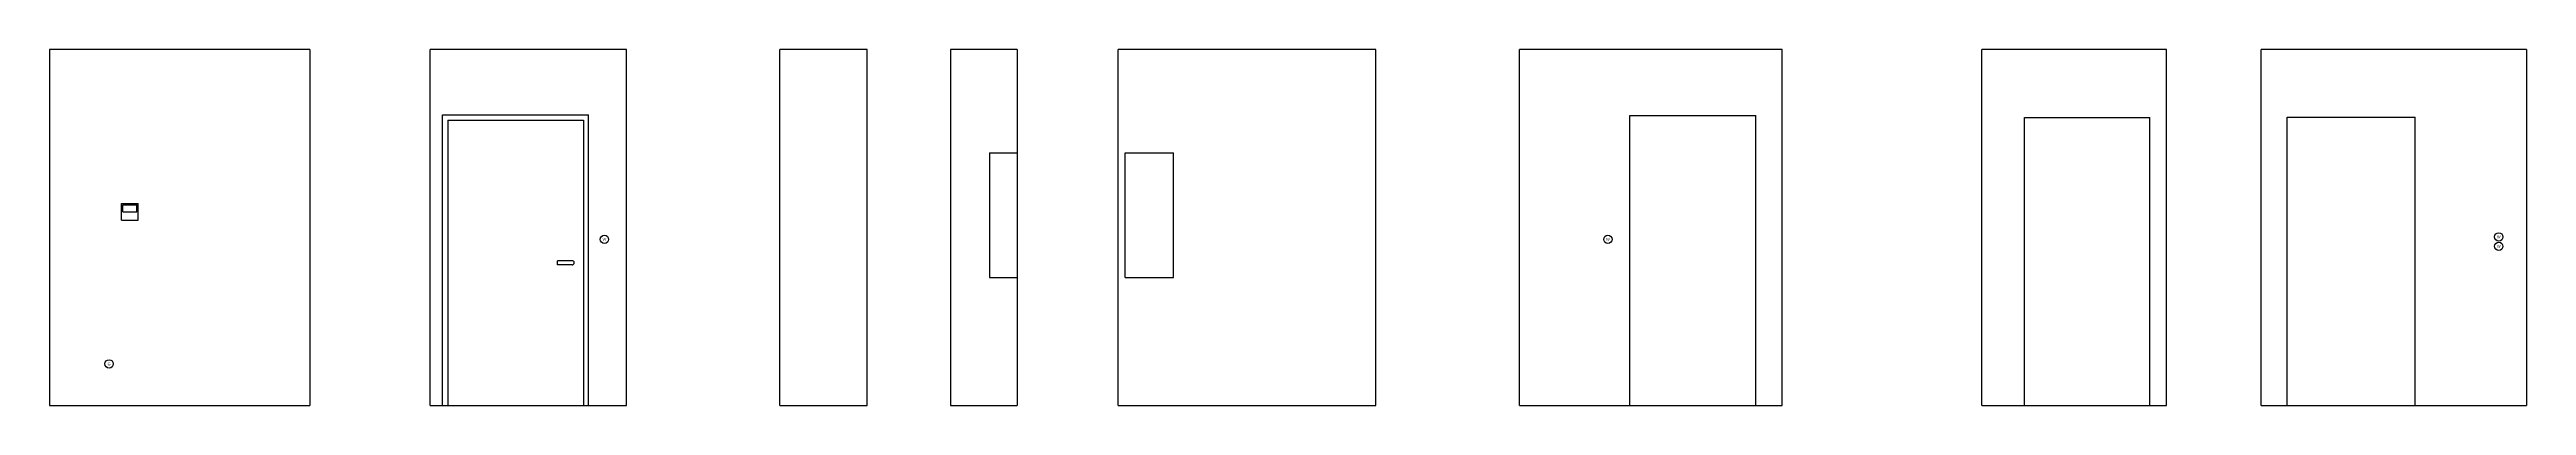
# Model space of a CAD drawing. Header units: millimetres. Extents: x 12 to 4621, y 1861 to 4393.
# Drawn here: x 2831 to 4621, y 2876 to 3133 of the extents above; entities that cross this region are included whole.
import ezdxf

# ---------------------------------------------------------------- set-up
doc = ezdxf.new("R2010")
doc.units = ezdxf.units.MM

# ---------------------------------------------------------------- blocks, each defined once
blk = doc.blocks.new('Z$W@#22704')
blk.add_circle((3, 3), 3)
at = {"insert": (3, 3), "char_height": 2, "width": 3.916, "attachment_point": 5}
blk.add_mtext('{\\fArial|b0|i0|c238|p0;G}', dxfattribs=at)
blk = doc.blocks.new('Z$W@#22386')
blk.add_circle((3, 3), 3)
at = {"insert": (3, 3), "char_height": 2, "width": 3.916, "attachment_point": 5}
blk.add_mtext('{\\fArial|b0|i0|c238|p0;W}', dxfattribs=at)

msp = doc.modelspace()

# ---------------------------------------------------------------- linework, layer by layer
for p, q in [((2831.4, 3133.4), (2831.4, 2876.2)), ((3019.4, 3133.4), (2831.4, 3133.4)), ((3019.4, 3133.4), (3019.4, 2876.2)), ((3106.3, 2876.2), (3106.3, 3133.4)), ((3248.2, 3133.4), (3106.3, 3133.4)), ((3248.2, 2876.2), (3248.2, 3133.4)), ((3359, 2876.2), (3359, 3133.4)), ((3422.2, 3133.4), (3359, 3133.4)), ((3422.2, 2876.2), (3422.2, 3133.4)), ((3482.4, 3133.4), (3482.4, 2876.2)), ((3530.6, 3133.4), (3482.4, 3133.4)), ((3530.6, 3133.4), (3530.6, 2876.2)), ((3603.6, 2876.2), (3603.6, 3133.4)), ((3789.8, 3133.4), (3603.6, 3133.4)), ((3789.8, 2876.2), (3789.8, 3133.4)), ((3893.4, 2876.2), (3893.4, 3133.4)), ((4083.2, 3133.4), (3893.4, 3133.4)), ((4083.2, 2876.2), (4083.2, 3133.4)), ((4227.5, 2876.2), (4227.5, 3133.4)), ((4361.1, 3133.4), (4227.5, 3133.4)), ((4361.1, 2876.2), (4361.1, 3133.4)), ((4429.3, 2876.2), (4429.3, 3133.4)), ((4621.1, 3133.4), (4429.3, 3133.4)), ((4621.1, 3133.4), (4621.1, 2876.2)), ((3115.3, 2876.2), (3115.3, 3086.1)), ((3115.3, 3086.1), (3220.8, 3086.1)), ((3119.1, 3082.3), (3119.1, 2876.2)), ((3119.1, 3082.3), (3217.1, 3082.3)), ((3217.1, 3082.3), (3217.1, 2876.2)), ((3220.8, 2876.2), (3220.8, 3086.1)), ((3973.2, 2876.2), (3973.2, 3085.7)), ((3973.2, 3085.7), (4064.2, 3085.7)), ((4064.2, 2876.2), (4064.2, 3085.7)), ((4258.5, 2876.2), (4258.5, 3084.2)), ((4258.5, 3084.2), (4348.9, 3084.2)), ((4348.9, 2876.2), (4348.9, 3084.2)), ((4448.3, 3084.6), (4540.8, 3084.6)), ((4448.3, 2876.2), (4448.3, 3084.6)), ((4540.8, 2876.2), (4540.8, 3084.6)), ((3510.6, 3058.7), (3530.6, 3058.7)), ((3510.6, 3058.7), (3510.6, 2968.7)), ((3608.6, 2968.7), (3608.6, 3058.7)), ((3608.6, 3058.7), (3643.6, 3058.7)), ((3643.6, 2968.7), (3643.6, 3058.7)), ((2883.4, 3010.2), (2883.4, 3022.2)), ((2883.4, 3022.2), (2895.4, 3022.2)), ((2883.4, 3010.2), (2895.4, 3010.2)), ((2884.4, 3021.2), (2894.4, 3021.2)), ((2884.4, 3016.2), (2884.4, 3021.2)), ((2884.4, 3016.2), (2894.4, 3016.2)), ((2894.4, 3016.2), (2894.4, 3021.2)), ((2895.4, 3010.2), (2895.4, 3022.2)), ((3198.5, 2977.8), (3198.5, 2980.8)), ((3209, 2980.8), (3198.5, 2980.8)), ((3209, 2977.8), (3198.5, 2977.8)), ((3510.6, 2968.7), (3530.6, 2968.7)), ((3608.6, 2968.7), (3643.6, 2968.7)), ((2831.4, 2876.2), (3019.4, 2876.2)), ((3106.3, 2876.2), (3248.2, 2876.2)), ((3359, 2876.2), (3422.2, 2876.2)), ((3482.4, 2876.2), (3530.6, 2876.2)), ((3603.6, 2876.2), (3789.8, 2876.2)), ((3893.4, 2876.2), (4083.2, 2876.2)), ((4227.5, 2876.2), (4361.1, 2876.2)), ((4429.3, 2876.2), (4621.1, 2876.2))]:
    msp.add_line(p, q)
msp.add_arc((3209, 2979.3), 1.5, 270, 90)

# ---------------------------------------------------------------- block references
for name, p in [('Z$W@#22386', (3229.3, 2993.2)), ('Z$W@#22386', (3954.4, 2993.2)), ('Z$W@#22386', (4598.1, 2995)), ('Z$W@#22386', (4598.1, 2988.2)), ('Z$W@#22704', (2871.4, 2903.2))]:
    msp.add_blockref(name, p)

doc.saveas('drawing.dxf')
